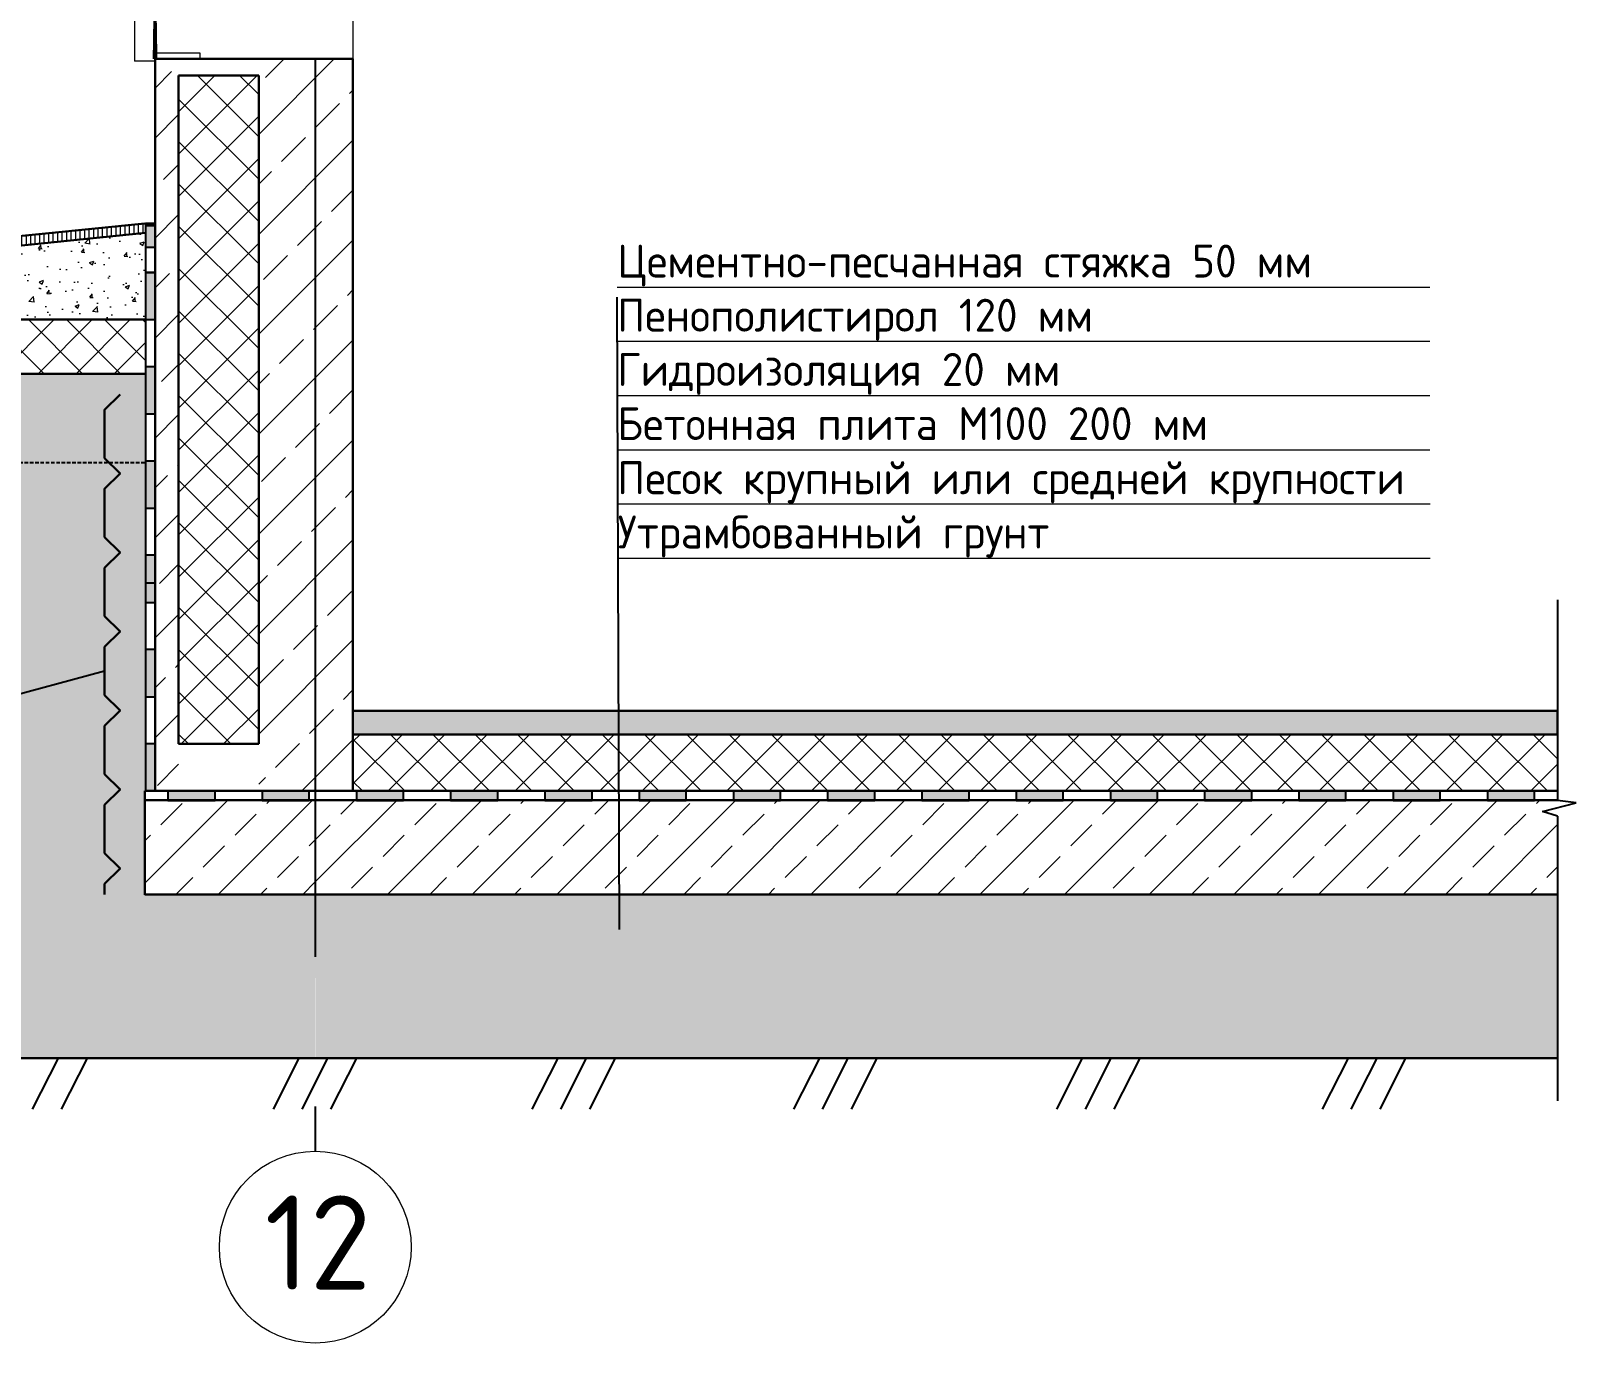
# Model space of a CAD drawing. Header units: millimetres. Extents: x -10163 to 1081624, y -5450 to 230390.
# Drawn here: x 433914 to 437193, y 51331 to 54115 of the extents above; entities that cross this region are included whole.
import ezdxf
from ezdxf.enums import TextEntityAlignment as Align

# ---------------------------------------------------------------- set-up
doc = ezdxf.new("R2010")
doc.units = ezdxf.units.MM
doc.linetypes.add('CENTER2', pattern=[28.575, 19.05, -3.175, 3.175, -3.175])
doc.linetypes.add('HIDDEN', pattern=[0.375, 0.25, -0.125])
for name, color, linetype, lineweight in [('0.09', 40, 'Continuous', 9), ('0.3', 40, 'Continuous', 30), ('RAZMER', 250, 'Continuous', 13), ('разрез по стене', 150, 'Continuous', 25)]:
    doc.layers.add(name, color=color, linetype=linetype, lineweight=lineweight)
for name, color, linetype in [('0разрез', 7, 'Continuous'), ('ВЫНОСКИ_Р_СТ', 130, 'Continuous'), ('заливка стен', 41, 'Continuous'), ('оси', 1, 'CENTER2'), ('РАЗДЕЛИТ_ЛИНИИ', 150, 'Continuous'), ('Фундамент', 30, 'Continuous'), ('Фундаменты', 40, 'Continuous'), ('图框_标题栏属性', 1, 'Continuous')]:
    doc.layers.add(name, color=color, linetype=linetype)
doc.layers.add('0с_штрих', color=140, linetype='Continuous', lineweight=9, transparency=0.2)
doc.styles.add('GOST-2.304_Type-B', font='GOST Common.ttf')
doc.styles.add('ГОСТ', font='GOST Common.ttf', dxfattribs={"height": 400})
pattern_1 = [(45, (338617.66, 41362.44), (-89.80256, 89.80256), []), (45, (338707.46, 41362.44), (-89.80256, 89.80256), [63.5, -31.75])]

msp = doc.modelspace()

# ---------------------------------------------------------------- hatches: boundary and pattern name
at = {"true_color": 0x000000}
h = msp.add_hatch(color=18, dxfattribs=at)
h.dxf.hatch_style = 1
h.paths.add_polyline_path([(434177.511, 53702.317), (434157.578, 53702.317), (434157.578, 53656.124), (434177.511, 53656.124)])
at = {"layer": '0разрез', "ltscale": 10, "true_color": 0x000000}
h = msp.add_hatch(color=18, dxfattribs=at)
h.dxf.hatch_style = 1
h.paths.add_polyline_path([(434177.511, 53706.124), (434157.511, 53706.124), (434157.511, 53702.317), (434177.511, 53702.317)])
h = msp.add_hatch(color=18, dxfattribs=at)
h.dxf.hatch_style = 1
h.paths.add_polyline_path([(434157.511, 53502.317), (434177.511, 53502.317), (434177.511, 53602.317), (434157.511, 53602.317)])
h = msp.add_hatch(color=18, dxfattribs=at)
h.dxf.hatch_style = 1
h.paths.add_polyline_path([(434157.511, 53302.317), (434177.511, 53302.317), (434177.511, 53402.317), (434157.511, 53402.317)])
h = msp.add_hatch(color=18, dxfattribs=at)
h.dxf.hatch_style = 1
h.paths.add_polyline_path([(434157.511, 53102.317), (434177.511, 53102.317), (434177.511, 53202.317), (434157.511, 53202.317)])
h = msp.add_hatch(color=18, dxfattribs=at)
h.dxf.hatch_style = 1
h.paths.add_polyline_path([(434157.511, 52902.317), (434177.511, 52902.317), (434177.511, 53002.317), (434157.511, 53002.317)])
h = msp.add_hatch(color=18, dxfattribs=at)
h.dxf.hatch_style = 1
h.paths.add_polyline_path([(434157.511, 52702.317), (434177.511, 52702.317), (434177.511, 52802.317), (434157.511, 52802.317)])
h = msp.add_hatch(color=18, dxfattribs=at)
h.dxf.hatch_style = 1
h.paths.add_polyline_path([(434157.511, 52502.317), (434177.511, 52502.317), (434177.511, 52602.317), (434157.511, 52602.317)])
h = msp.add_hatch(color=18, dxfattribs=at)
h.dxf.hatch_style = 1
h.paths.add_polyline_path([(434304.779, 52482.317), (434304.779, 52502.317), (434204.779, 52502.317), (434204.779, 52482.317)])
h = msp.add_hatch(color=18, dxfattribs=at)
h.dxf.hatch_style = 1
h.paths.add_polyline_path([(434504.779, 52482.317), (434504.779, 52502.317), (434404.779, 52502.317), (434404.779, 52482.317)])
h = msp.add_hatch(color=18, dxfattribs=at)
h.dxf.hatch_style = 1
h.paths.add_polyline_path([(434704.779, 52482.317), (434704.779, 52502.317), (434604.779, 52502.317), (434604.779, 52482.317)])
h = msp.add_hatch(color=18, dxfattribs=at)
h.dxf.hatch_style = 1
h.paths.add_polyline_path([(434904.779, 52482.317), (434904.779, 52502.317), (434804.779, 52502.317), (434804.779, 52482.317)])
h = msp.add_hatch(color=18, dxfattribs=at)
h.dxf.hatch_style = 1
h.paths.add_polyline_path([(435104.779, 52482.317), (435104.779, 52502.317), (435004.779, 52502.317), (435004.779, 52482.317)])
h = msp.add_hatch(color=18, dxfattribs=at)
h.dxf.hatch_style = 1
h.paths.add_polyline_path([(435304.779, 52482.317), (435304.779, 52502.317), (435204.779, 52502.317), (435204.779, 52482.317)])
h = msp.add_hatch(color=18, dxfattribs=at)
h.dxf.hatch_style = 1
h.paths.add_polyline_path([(435504.779, 52482.317), (435504.779, 52502.317), (435404.779, 52502.317), (435404.779, 52482.317)])
h = msp.add_hatch(color=18, dxfattribs=at)
h.dxf.hatch_style = 1
h.paths.add_polyline_path([(435704.779, 52482.317), (435704.779, 52502.317), (435604.779, 52502.317), (435604.779, 52482.317)])
h = msp.add_hatch(color=18, dxfattribs=at)
h.dxf.hatch_style = 1
h.paths.add_polyline_path([(435904.779, 52482.317), (435904.779, 52502.317), (435804.779, 52502.317), (435804.779, 52482.317)])
h = msp.add_hatch(color=18, dxfattribs=at)
h.dxf.hatch_style = 1
h.paths.add_polyline_path([(436104.779, 52482.317), (436104.779, 52502.317), (436004.779, 52502.317), (436004.779, 52482.317)])
h = msp.add_hatch(color=18, dxfattribs=at)
h.dxf.hatch_style = 1
h.paths.add_polyline_path([(436304.779, 52482.317), (436304.779, 52502.317), (436204.779, 52502.317), (436204.779, 52482.317)])
h = msp.add_hatch(color=18, dxfattribs=at)
h.dxf.hatch_style = 1
h.paths.add_polyline_path([(436504.779, 52482.317), (436504.779, 52502.317), (436404.779, 52502.317), (436404.779, 52482.317)])
h = msp.add_hatch(color=18, dxfattribs=at)
h.dxf.hatch_style = 1
h.paths.add_polyline_path([(436704.779, 52482.317), (436704.779, 52502.317), (436604.779, 52502.317), (436604.779, 52482.317)])
h = msp.add_hatch(color=18, dxfattribs=at)
h.dxf.hatch_style = 1
h.paths.add_polyline_path([(436904.779, 52482.317), (436904.779, 52502.317), (436804.779, 52502.317), (436804.779, 52482.317)])
h = msp.add_hatch(color=18, dxfattribs=at)
h.dxf.hatch_style = 1
h.paths.add_polyline_path([(437104.779, 52482.317), (437104.779, 52502.317), (437004.779, 52502.317), (437004.779, 52482.317)])
at = {"layer": '0с_штрих', "transparency": 33554636}
h = msp.add_hatch(dxfattribs=at)
h.set_pattern_fill('JIS_STN_2.5', color=9, scale=60)
h.set_pattern_definition([(45, (-106639.37, -934.84), (-106.066017, 106.066017), []), (45, (-106533.47, -934.84), (-106.066017, 106.066017), [72, -30])])
h.paths.add_polyline_path([(434364.272, 54702.317), (434295.765, 54642.317), (434227.511, 54642.317), (434227.511, 54591.221), (434397.511, 54591.221)])
h.paths.add_polyline_path([(434469.603, 54702.317), (434397.511, 54702.317), (434397.511, 54442.317), (434517.511, 54442.317), (434517.511, 54492.317), (434501.077, 54492.317)])
h.paths.add_polyline_path([(434597.511, 54492.317), (434517.511, 54492.317), (434517.511, 54442.317), (434597.511, 54442.317)])
h.paths.add_polyline_path([(434517.511, 54371.75), (434597.511, 54371.75), (434597.511, 54442.317), (434517.511, 54442.317)])
h.paths.add_polyline_path([(434597.511, 54055.458), (434517.511, 54055.458), (434517.511, 52502.317), (434597.511, 52502.317)])
h.paths.add_polyline_path([(434397.511, 54371.75), (434517.511, 54371.75), (434517.511, 54443.865), (434397.511, 54443.865)])
h.paths.add_polyline_path([(434517.511, 54055.458), (434397.511, 54055.458), (434397.511, 52502.317), (434517.511, 52502.317)])
h.paths.add_polyline_path([(434177.511, 54371.75), (434227.511, 54371.75), (434227.511, 54642.317), (434177.511, 54642.317)])
h.paths.add_polyline_path([(434227.511, 54055.458), (434177.511, 54055.458), (434177.511, 52502.317), (434227.511, 52502.317)])
h = msp.add_hatch(dxfattribs=at)
h.set_pattern_fill('ANSI37', color=0, scale=20)
h.set_pattern_definition([(45, (-45978.395, -24845.004), (-44.901281, 44.901281), []), (135, (-45978.395, -24845.004), (-44.901281, -44.901281), [])])
h.paths.add_polyline_path([(435888.348, 52622.317), (434597.511, 52622.317), (434597.511, 52502.317), (434625.724, 52502.317), (435888.766, 52502.317)])
h.paths.add_polyline_path([(437153.86, 52622.317), (435888.348, 52622.317), (435888.766, 52502.317), (437153.86, 52502.317)])
h.paths.add_polyline_path([(434227.511, 54407.034), (434397.511, 54407.034), (434397.511, 54447.305), (434227.511, 54447.305)])
h.paths.add_polyline_path([(434227.511, 52601.925), (434397.511, 52601.925), (434397.511, 54020.175), (434227.511, 54020.175)])
at = {"layer": '0с_штрих'}
h = msp.add_hatch(dxfattribs=at)
h.set_pattern_fill('ANSI31', color=256, scale=3, angle=45)
h.set_pattern_definition([(90, (-106639.373, -934.839), (-9.525, 0), [])])
h.paths.add_polyline_path([(434157.597, 53686.259), (434157.527, 53706.155), (434155.53, 53706.259), (433735.362, 53664.103), (433735.362, 53644.003)])
h.paths.add_polyline_path([(433735.362, 53644.003), (433735.362, 53664.103), (433317.511, 53622.317), (433317.511, 53602.218)])
at = {"layer": '0с_штрих', "ltscale": 10}
h = msp.add_hatch(dxfattribs=at)
h.set_pattern_fill('AR-CONC', color=256, scale=0.5)
h.set_pattern_definition([(50, (-106639.37, -934.84), (91.092334, -7.969543), [9.525, -104.775]), (355, (-106639.37, -934.84), (-17.62171, 95.528423), [7.62, -83.820292]), (100.451445, (-106631.78, -935.5), (73.470624, 87.558876), [8.095004, -89.045122]), (46.1842, (-106639.37, -909.44), (135.53952, -21.021164), [14.2875, -157.1625]), (96.635558, (-106628.08, -911.19), (118.702067, 123.713062), [12.14251, -133.567804]), (351.18415, (-106639.37, -909.44), (118.702067, 123.713062), [11.429984, -125.729866]), (21, (-106626.67, -915.79), (75.807196, -51.132599), [9.525, -104.775]), (326, (-106626.67, -915.79), (30.901014, 92.093983), [7.62, -83.82]), (71.451445, (-106620.355, -920.05), (106.70821, 40.961384), [8.095004, -89.044969]), (37.5, (-106639.373, -934.84), (1.5443016, 42.2775194), [0, -82.804, 0, -85.09, 0, -84.1375]), (7.5, (-106639.373, -934.84), (33.4098313, 50.0902874), [0, -48.514, 0, -80.899, 0, -32.0675]), (327.5, (-106667.694, -934.84), (67.7952976, -2.864372), [0, -31.75, 0, -99.06, 0, -131.445]), (317.5, (-106680.394, -934.84), (74.064591, 12.7132455), [0, -41.275, 0, -65.786, 0, -93.345])])
h.paths.add_polyline_path([(434155.578, 53686.024), (433735.362, 53644.003), (433735.362, 53502.317), (434155.578, 53502.317)])
h.paths.add_polyline_path([(433735.362, 53644.003), (433317.511, 53602.218), (433317.511, 53521.706), (433375.102, 53521.706), (433375.102, 53502.317), (433735.362, 53502.317)])
at = {"layer": '0с_штрих', "transparency": 33554636}
h = msp.add_hatch(dxfattribs=at)
h.set_pattern_fill('AR-SAND', color=256, scale=2, angle=45)
h.set_pattern_definition([(82.5, (-45978.395, -24845), (-71.47627, 66.950698), [0, -77.216, 0, -86.36, 0, -82.55]), (52.5, (-45978.4, -24845), (-37.802186, 164.94657), [0, -41.656, 0, -69.596, 0, -26.67]), (12.5, (-46022.58, -24889.19), (111.659965, 112.066462), [0, -25.4, 0, -91.44, 0, -119.38]), (2.5, (-46022.58, -24889.19), (76.45622, 139.510156), [0, -12.7, 0, -59.944, 0, -68.58])])
h.paths.add_polyline_path([(437153.86, 52282.793), (434517.511, 52282.793), (434517.511, 51935.512), (437153.86, 51935.512)])
h.paths.add_polyline_path([(432407.865, 53521.706), (433175.102, 53521.706), (433175.102, 53387.667), (433375.102, 53387.667), (434155.578, 53387.667), (434155.578, 52281.793), (434517.511, 52282.793), (434518.471, 51935.512), (433388.33, 51932.39)])
at = {"layer": '0с_штрих'}
h = msp.add_hatch(dxfattribs=at)
h.set_pattern_fill('ANSI37', color=256, scale=18)
h.set_pattern_definition([(45, (337757.384, 41594.08), (-40.411153, 40.411153), []), (135, (337757.384, 41594.08), (-40.411153, -40.411153), [])])
h.paths.add_polyline_path([(434155.578, 53502.317), (433735.362, 53502.317), (433735.362, 53387.667), (434155.578, 53387.667)])
at = {"layer": '0с_штрих', "transparency": 33554636}
h = msp.add_hatch(dxfattribs=at)
h.set_pattern_fill('AR-SAND', color=9, scale=0.4, angle=-90)
h.set_pattern_definition([(307.5, (-106639.442, -914.839), (19.5765295, 0.6400125), [0, -15.4432, 0, -17.272, 0, -16.51]), (277.5, (-106639.442, -914.84), (28.673004, -17.9809313), [0, -8.3312, 0, -13.9192, 0, -5.334]), (237.5, (-106639.442, -902.342), (0.0574874, -31.6396948), [0, -5.08, 0, -18.288, 0, -23.876]), (227.5, (-106639.442, -902.342), (8.9171729, -30.5422581), [0, -2.54, 0, -11.9888, 0, -13.716])])
h.paths.add_polyline_path([(437153.79, 52672.317), (435888.174, 52672.317), (435888.348, 52622.317), (437153.79, 52622.317)], flags=16)
h.paths.add_polyline_path([(437153.79, 52672.317), (435888.174, 52672.317), (435888.348, 52622.317), (437153.79, 52622.317)], flags=17)
h.paths.add_polyline_path([(434597.442, 52672.317), (437153.79, 52672.317), (437153.79, 52622.317), (434597.442, 52622.317)])
at = {"layer": '0с_штрих', "ltscale": 10, "transparency": 33554636}
h = msp.add_hatch(dxfattribs=at)
h.set_pattern_fill('ANSI33', color=256, scale=20)
h.set_pattern_definition(pattern_1)
h.paths.add_polyline_path([(434517.511, 52482.793), (434155.578, 52482.793), (434155.578, 52282.793), (434517.511, 52282.793)])
h = msp.add_hatch(dxfattribs=at)
h.set_pattern_fill('ANSI33', color=256, scale=20)
h.set_pattern_definition(pattern_1)
h.paths.add_polyline_path([(435888.838, 52482.793), (434517.511, 52482.793), (434517.511, 52282.793), (435889.535, 52282.793)])
h.paths.add_polyline_path([(435888.838, 52482.793), (437153.86, 52482.793), (437153.86, 52282.793), (435888.838, 52282.793)])

# ---------------------------------------------------------------- linework, layer by layer
msp.add_line((432891.991, 52438.481), (434070.537, 52756.823))
at = {"layer": '0.09'}
for p in [(434133.794, 54376.75), (434177.511, 54050.458)]:
    msp.add_line(p, (434133.794, 54050.458), dxfattribs=at)
at = {"layer": '0.09', "lineweight": 15}
msp.add_line((434597.511, 54371.75), (434597.511, 54055.458), dxfattribs=at)
at = {"layer": '0.09'}
msp.add_lwpolyline([(434177.511, 54371.75, 0, 0, 0), (434177.511, 54055.458, 10, 10, 0), (434177.511, 54371.75, 10, 10, 0)], format="xyseb", dxfattribs=at)
msp.add_lwpolyline([(434177.511, 54055.458), (434273.333, 54055.458), (434273.333, 54067.595), (434177.511, 54067.595)], close=True, dxfattribs=at)
at = {"layer": '0.3'}
for p, q in [((434177.511, 54055.458), (434177.511, 52502.317)), ((434177.511, 54055.458), (434597.511, 54055.458)), ((434597.511, 54055.458), (434597.511, 52502.317)), ((434597.511, 54055.458), (434597.511, 52502.317)), ((434227.511, 54020.175), (434227.511, 52601.925)), ((434227.511, 54020.175), (434397.511, 54020.175)), ((434397.511, 54020.175), (434397.511, 52601.925)), ((434597.442, 52672.317), (437153.79, 52672.317)), ((434397.511, 52601.925), (434227.511, 52601.925)), ((434597.511, 52502.317), (437153.86, 52502.317)), ((434155.578, 52482.793), (437153.86, 52482.793)), ((433388.955, 51935.512), (437153.86, 51935.512))]:
    msp.add_line(p, q, dxfattribs=at)
at = {"layer": '0.3', "color": 0}
for p, q in [((434155.578, 53706.124), (433317.511, 53622.317)), ((434157.578, 53686.224), (433317.511, 53602.218)), ((433375.102, 53502.317), (434155.578, 53502.317))]:
    msp.add_line(p, q, dxfattribs=at)
at = {"layer": '0.3', "ltscale": 10}
for p, q in [((434155.578, 52502.317), (434625.724, 52502.317)), ((434155.578, 52502.317), (434155.578, 52281.793)), ((434155.578, 52282.793), (437153.86, 52282.793))]:
    msp.add_line(p, q, dxfattribs=at)
at = {"layer": '0.3'}
for points in [[(433221.809, 53387.667), (434155.578, 53387.667)], [(434103.189, 53343.641), (434070.537, 53310.989), (434070.537, 53208.63), (434103.189, 53175.978), (434070.537, 53143.327), (434070.537, 53040.968), (434103.189, 53008.316), (434070.537, 52975.665), (434070.537, 52873.306), (434103.189, 52840.654), (434070.537, 52808.003), (434070.537, 52705.643), (434103.189, 52672.992), (434070.537, 52640.341), (434070.537, 52537.981), (434103.189, 52505.33), (434070.537, 52472.679), (434070.537, 52370.319), (434103.189, 52337.668), (434070.537, 52305.017), (434070.537, 52282.793)]]:
    msp.add_lwpolyline(points, dxfattribs=at)
at = {"layer": '0.3', "ltscale": 10}
msp.add_lwpolyline([(434597.442, 52672.317), (437153.79, 52672.317), (437153.79, 52622.317), (434597.442, 52622.317)], close=True, dxfattribs=at)
at = {"layer": '0разрез'}
msp.add_line((434177.511, 54050.458), (434177.511, 54055.458), dxfattribs=at)
at = {"layer": '0разрез', "color": 18, "ltscale": 10, "true_color": 0x000000}
msp.add_lwpolyline([(434157.511, 53706.124), (434157.511, 53702.317), (434177.511, 53702.317), (434177.511, 53702.317)], dxfattribs=at)
for points in [[(434157.511, 53706.124), (434157.511, 53656.124), (434177.511, 53656.124), (434177.511, 53706.124)], [(434157.511, 53702.317), (434157.511, 53602.317), (434177.511, 53602.317), (434177.511, 53702.317)], [(434157.511, 53602.317), (434157.511, 53502.317), (434177.511, 53502.317), (434177.511, 53602.317)], [(434157.511, 53402.317), (434157.511, 53302.317), (434177.511, 53302.317), (434177.511, 53402.317)], [(434157.511, 53202.317), (434157.511, 53102.317), (434177.511, 53102.317), (434177.511, 53202.317)], [(434157.511, 53002.317), (434157.511, 52902.317), (434177.511, 52902.317), (434177.511, 53002.317)], [(434157.511, 52802.317), (434157.511, 52702.317), (434177.511, 52702.317), (434177.511, 52802.317)], [(434157.511, 52602.317), (434157.511, 52502.317), (434177.511, 52502.317), (434177.511, 52602.317)], [(434204.779, 52482.317), (434304.779, 52482.317), (434304.779, 52502.317), (434204.779, 52502.317)], [(434404.779, 52482.317), (434504.779, 52482.317), (434504.779, 52502.317), (434404.779, 52502.317)], [(434604.779, 52482.317), (434704.779, 52482.317), (434704.779, 52502.317), (434604.779, 52502.317)], [(434804.779, 52482.317), (434904.779, 52482.317), (434904.779, 52502.317), (434804.779, 52502.317)], [(435004.779, 52482.317), (435104.779, 52482.317), (435104.779, 52502.317), (435004.779, 52502.317)], [(435204.779, 52482.317), (435304.779, 52482.317), (435304.779, 52502.317), (435204.779, 52502.317)], [(435404.779, 52482.317), (435504.779, 52482.317), (435504.779, 52502.317), (435404.779, 52502.317)], [(435604.779, 52482.317), (435704.779, 52482.317), (435704.779, 52502.317), (435604.779, 52502.317)], [(435804.779, 52482.317), (435904.779, 52482.317), (435904.779, 52502.317), (435804.779, 52502.317)], [(436004.779, 52482.317), (436104.779, 52482.317), (436104.779, 52502.317), (436004.779, 52502.317)], [(436204.779, 52482.317), (436304.779, 52482.317), (436304.779, 52502.317), (436204.779, 52502.317)], [(436404.779, 52482.317), (436504.779, 52482.317), (436504.779, 52502.317), (436404.779, 52502.317)], [(436604.779, 52482.317), (436704.779, 52482.317), (436704.779, 52502.317), (436604.779, 52502.317)], [(436804.779, 52482.317), (436904.779, 52482.317), (436904.779, 52502.317), (436804.779, 52502.317)], [(437004.779, 52482.317), (437104.779, 52482.317), (437104.779, 52502.317), (437004.779, 52502.317)]]:
    msp.add_lwpolyline(points, close=True, dxfattribs=at)
at = {"layer": 'RAZMER', "color": 0}
for p, q in [((436882.364, 53570.667), (435158.35, 53570.667)), ((436258.35, 53455.667), (435158.35, 53455.667)), ((436882.364, 53455.667), (435158.35, 53455.667)), ((436882.364, 53340.667), (435158.35, 53340.667)), ((436882.364, 53225.667), (435158.35, 53225.667)), ((436883.241, 53110.667), (435159.226, 53110.667)), ((436883.241, 52995.667), (435159.226, 52995.667))]:
    msp.add_line(p, q, dxfattribs=at)
at = {"layer": 'ВЫНОСКИ_Р_СТ', "color": 0}
msp.add_line((435163.026, 52207.948), (435158.35, 53550.143), dxfattribs=at)
at = {"layer": 'заливка стен', "ltscale": 10}
msp.add_line((434155.578, 53706.124), (434177.511, 53706.124), dxfattribs=at)
at = {"layer": 'оси', "ltscale": 100}
msp.add_line((434517.511, 54055.458), (434517.511, 51737.688), dxfattribs=at)
at = {"layer": 'РАЗДЕЛИТ_ЛИНИИ', "color": 0}
for p, q in [((437153.86, 52907.508), (437153.86, 52639.147)), ((437153.86, 52639.147), (437153.86, 52481.793)), ((437121.89, 52458.474), (437193.068, 52476.707)), ((437193.068, 52476.707), (437153.86, 52481.793)), ((437153.86, 52448.529), (437121.89, 52458.474))]:
    msp.add_line(p, q, dxfattribs=at)
at = {"layer": 'разрез по стене'}
for p, q in [((434157.578, 53706.124), (434157.578, 52502.317)), ((434017.511, 53502.317), (434155.578, 53502.317)), ((434155.703, 52943.61), (434177.511, 52943.61)), ((437153.86, 52448.529), (437153.86, 51844.738)), ((433971.835, 51935.512), (433916.987, 51826.823)), ((434033.23, 51935.512), (433978.382, 51826.823)), ((434482.901, 51935.512), (434428.053, 51826.823)), ((434543.585, 51935.512), (434488.737, 51826.823)), ((434604.98, 51935.512), (434550.132, 51826.823)), ((435032.004, 51935.512), (434977.156, 51826.823)), ((435092.688, 51935.512), (435037.84, 51826.823)), ((435154.083, 51935.512), (435099.235, 51826.823)), ((435587.257, 51935.512), (435532.409, 51826.823)), ((435647.942, 51935.512), (435593.094, 51826.823)), ((435709.336, 51935.512), (435654.489, 51826.823)), ((436145.232, 51935.512), (436090.384, 51826.823)), ((436205.917, 51935.512), (436151.069, 51826.823)), ((436267.311, 51935.512), (436212.464, 51826.823)), ((436709.272, 51935.512), (436654.425, 51826.823)), ((436769.957, 51935.512), (436715.109, 51826.823)), ((436831.352, 51935.512), (436776.504, 51826.823))]:
    msp.add_line(p, q, dxfattribs=at)
at = {"layer": 'Фундаменты', "linetype": 'HIDDEN', "ltscale": 30}
msp.add_lwpolyline([(434155.578, 53198.836), (432495.244, 53198.836)], dxfattribs=at)
at = {"layer": '图框_标题栏属性', "color": 0, "lineweight": 18}
msp.add_circle((434517.511, 51534.188), 203.5, dxfattribs=at)

# ---------------------------------------------------------------- texts
at = {"layer": 'RAZMER', "color": 0, "style": 'GOST-2.304_Type-B'}
for s, p in [('Цементно-песчанная стяжка 50 мм', (435158.35, 53570.667)), ('Пенополистирол 120 мм', (435158.35, 53455.667)), ('Гидроизоляция 20 мм', (435158.35, 53340.667)), ('Бетонная плита М100 200 мм', (435158.35, 53225.667)), ('Песок крупный или средней крупности', (435158.35, 53110.667)), ('Утрамбованный грунт', (435159.226, 52995.667))]:
    msp.add_text(s, height=70, dxfattribs=at).set_placement(p, align=Align.BOTTOM_LEFT)
at = {"layer": 'Фундамент', "ltscale": 10, "insert": (434410.165, 51643.923), "char_height": 200, "attachment_point": 1, "style": 'ГОСТ'}
msp.add_mtext_dynamic_manual_height_columns('12', width=285.39364, gutter_width=400, heights=[0], dxfattribs=at)

doc.saveas('drawing.dxf')
